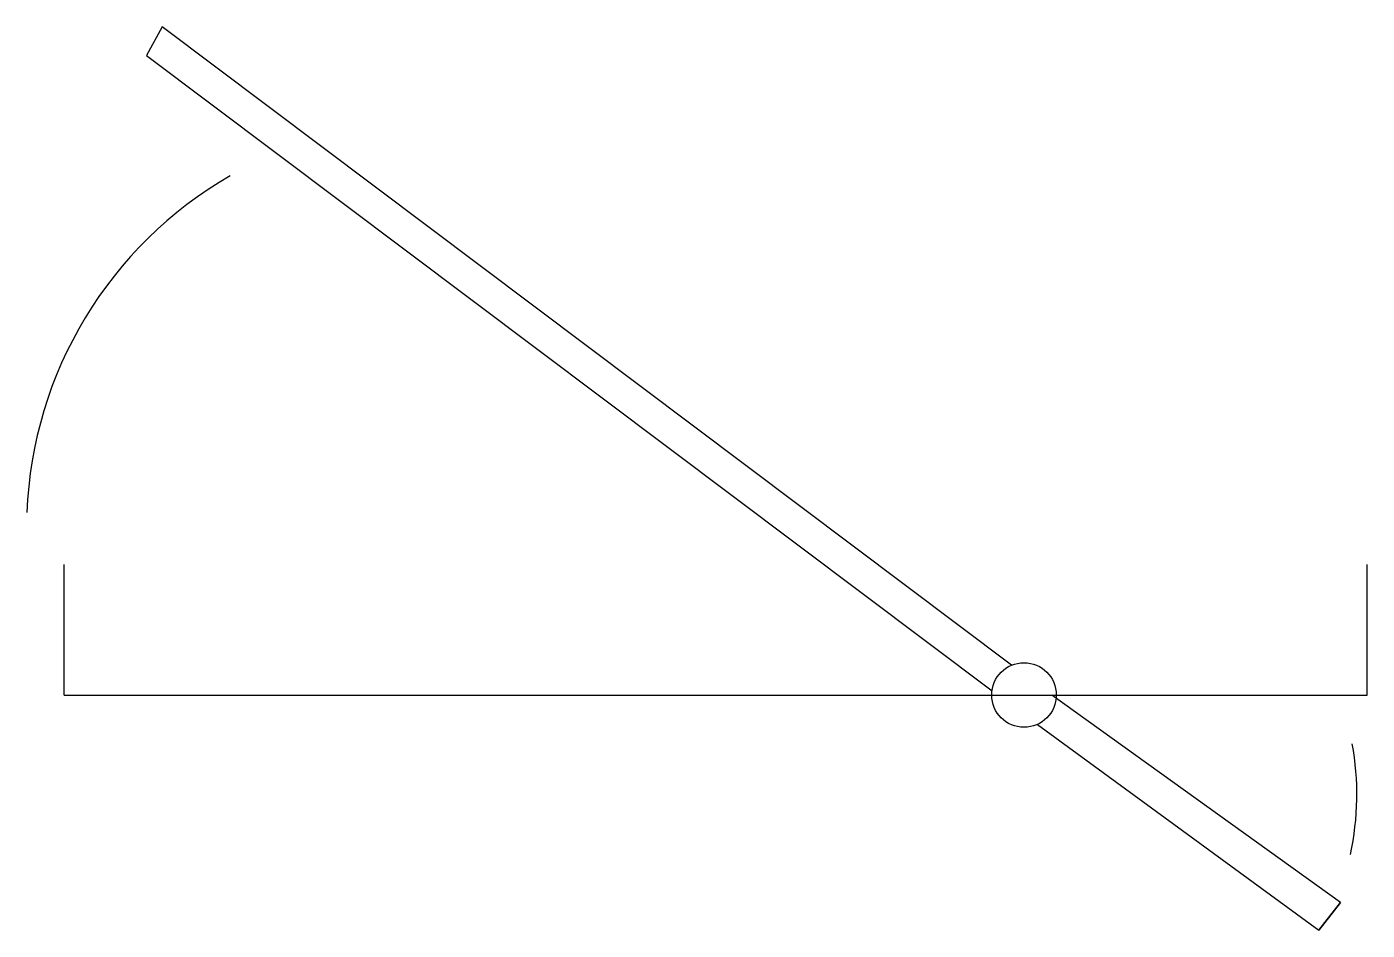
# Model space of a CAD drawing. Header units: millimetres. Extents: x 2390.69 to 2392.74, y 765.32 to 766.71.
import ezdxf

# ---------------------------------------------------------------- set-up
doc = ezdxf.new("R2010")
doc.units = ezdxf.units.MM
for name, color, linetype in [('alvenaria', 5, 'Continuous'), ('cota interna', 1, 'Continuous'), ('esquadrias', 2, 'Continuous'), ('porta', 1, 'Continuous')]:
    doc.layers.add(name, color=color, linetype=linetype)

msp = doc.modelspace()

# ---------------------------------------------------------------- linework, layer by layer
at = {"layer": 'alvenaria'}
for p, q in [((2390.7439, 765.6832), (2390.7439, 765.8832)), ((2392.7439, 765.6832), (2392.7439, 765.8832)), ((2390.8365, 765.6832), (2390.8365, 765.6832))]:
    msp.add_line(p, q, dxfattribs=at)
at = {"layer": 'cota interna'}
for p, q in [((2390.7439, 765.6832), (2392.1676, 765.6832)), ((2390.8365, 765.6832), (2392.6365, 765.6832)), ((2392.7029, 765.365), (2392.6698, 765.3225))]:
    msp.add_line(p, q, dxfattribs=at)
at = {"layer": 'esquadrias'}
for p, q in [((2390.7439, 765.6832), (2390.7439, 765.8832)), ((2392.7439, 765.6832), (2392.7439, 765.8832))]:
    msp.add_line(p, q, dxfattribs=at)
at = {"layer": 'porta'}
for points in [[(2392.1979, 765.7288), (2390.8942, 766.7081), (2390.8704, 766.6642), (2392.168, 765.6894)], [(2392.2377, 765.6382), (2392.6698, 765.3225), (2392.7029, 765.365), (2392.26, 765.6832), (2392.7439, 765.6832)]]:
    msp.add_lwpolyline(points, dxfattribs=at)
for points in [[(2390.9988, 766.4798, 0.257944), (2390.6865, 765.963)], [(2392.7204, 765.6085, -0.100072), (2392.7175, 765.4386)]]:
    msp.add_lwpolyline(points, format="xyb", dxfattribs=at)
msp.add_circle((2392.2171, 765.6832), 0.0495, dxfattribs=at)

doc.saveas('drawing.dxf')
